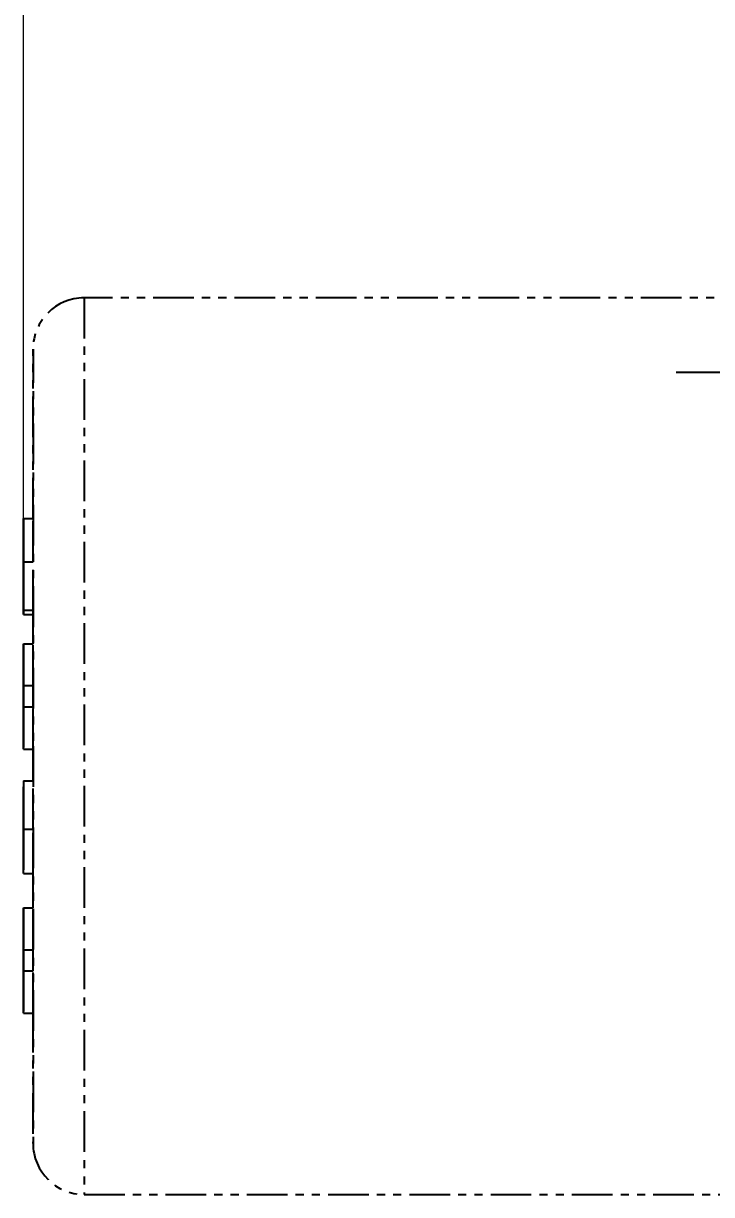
# Model space of a CAD drawing. Header units: millimetres. Extents: x 1890 to 4327, y 775 to 2498.
# Drawn here: x 2554.1 to 2661.6, y 1167.7 to 1350.5 of the extents above; entities that cross this region are included whole.
import ezdxf

# ---------------------------------------------------------------- set-up
doc = ezdxf.new("R2010")
doc.units = ezdxf.units.MM
doc.linetypes.add('CENTER2', pattern=[28.575, 19.05, -3.175, 3.175, -3.175])
doc.linetypes.add('PHANTOM', pattern=[12.7, 6.35, -1.27, 1.27, -1.27, 1.27, -1.27])
doc.layers.add('2细线层', color=4, linetype='Continuous', lineweight=35)
doc.layers.add('AM_5', color=3, linetype='Continuous', lineweight=25)
doc.styles.add('SLDTEXTSTYLE1', font='txt.shx', dxfattribs={"width": 0.7, "bigfont": 'gbcbig.shx'})
doc.dimstyles.new('SLDDIMSTYLE12$0', dxfattribs={"dimtxt": 12, "dimasz": 10, "dimexe": 0, "dimexo": 0.0625, "dimgap": 0.875, "dimtad": 1, "dimdec": 1, "dimlfac": 1.8, "dimrnd": 1e-09, "dimzin": 12, "dimdsep": 46, "dimtxsty": 'SLDTEXTSTYLE1', "dimcen": 0.09, "dimdle": 8.16, "dimclrd": 3, "dimclre": 3, "dimadec": 0, "dimazin": 3, "dimtfac": 1, "dimtdec": 1, "dimtofl": 0, "dimtmove": 0, "dimatfit": 3, "dimfxl": 0, "dimfrac": 2, "dimtolj": 1, "dimlwd": 5, "dimlwe": 5, "dimarcsym": 0})

# ---------------------------------------------------------------- blocks, each defined once
blk = doc.blocks.new('*U48')
at = {"layer": '2细线层', "color": 0, "linetype": 'CENTER2', "lineweight": -3, "transparency": 16777216}
blk.add_line((0, 21), (0, 353.69), dxfattribs=at)
blk = doc.blocks.new('*D67')
at = {"layer": 'AM_5', "color": 3, "lineweight": 5, "transparency": 16777216}
blk.add_line((2554.07, 1271.37), (2554.07, 1478.85), dxfattribs=at)
at = {"layer": 'AM_5', "color": 3, "linetype": 'Continuous', "lineweight": 5, "transparency": 16777216}
for p, q in [((2564.07, 1478.85), (2714.39, 1478.85)), ((2724.39, 1269.9), (2724.39, 1478.85))]:
    blk.add_line(p, q, dxfattribs=at)
at = {"layer": 'AM_5', "color": 3, "transparency": 16777216}
for points in [[(2564.07, 1480.52), (2564.07, 1477.19), (2554.07, 1478.85)], [(2714.39, 1480.52), (2714.39, 1477.19), (2724.39, 1478.85)]]:
    blk.add_solid(points, dxfattribs=at)
at = {"layer": 'Defpoints', "color": 0, "transparency": 16777216}
for p in [(2724.39, 1478.85), (2554.07, 1271.31), (2724.39, 1269.84)]:
    blk.add_point(p, dxfattribs=at)
at = {"layer": 'AM_5', "color": 0, "transparency": 16777216, "insert": (2639.23, 1485.73), "char_height": 12, "attachment_point": 5, "style": 'SLDTEXTSTYLE1'}
blk.add_mtext('\\A1;190', dxfattribs=at)

msp = doc.modelspace()

# ---------------------------------------------------------------- linework, layer by layer
at = {"color": 7, "linetype": 'PHANTOM', "lineweight": 25}
for p, q in [((2669.6, 1307.679), (2563.57, 1307.679)), ((2554.07, 1269.395), (2554.07, 1273.223)), ((2554.07, 1273.223), (2554.07, 1273.223)), ((2554.07, 1273.223), (2554.07, 1266.452)), ((2554.07, 1273.223), (2555.57, 1273.223)), ((2554.07, 1273.223), (2555.57, 1273.223)), ((2555.57, 1266.452), (2555.57, 1273.223)), ((2555.57, 1273.223), (2555.57, 1273.223)), ((2554.07, 1266.755), (2554.07, 1269.395)), ((2554.07, 1269.395), (2554.07, 1269.395)), ((2554.07, 1266.324), (2554.07, 1269.395)), ((2554.07, 1269.395), (2554.07, 1267.103)), ((2554.07, 1269.395), (2554.07, 1269.395)), ((2554.07, 1262.082), (2554.07, 1266.755)), ((2554.07, 1266.452), (2555.57, 1266.452)), ((2554.07, 1263.165), (2554.07, 1258.232)), ((2554.07, 1258.232), (2554.07, 1262.082)), ((2555.57, 1258.879), (2554.07, 1258.879)), ((2554.07, 1258.232), (2555.57, 1258.232)), ((2555.569, 1253.648), (2555.569, 1258.232)), ((2555.57, 1258.232), (2555.57, 1258.879)), ((2554.07, 1253.648), (2555.57, 1253.648)), ((2554.07, 1253.648), (2554.07, 1247.083)), ((2554.07, 1249.772), (2554.07, 1253.648)), ((2555.57, 1247.083), (2555.57, 1253.648)), ((2554.07, 1247.954), (2554.07, 1249.772)), ((2554.07, 1242.938), (2554.07, 1247.954)), ((2554.07, 1247.224), (2554.07, 1243.656)), ((2554.07, 1245.448), (2554.07, 1247.224)), ((2555.57, 1247.083), (2554.07, 1247.083)), ((2554.07, 1247.083), (2554.07, 1243.814)), ((2555.57, 1243.814), (2555.57, 1247.083)), ((2554.07, 1243.656), (2554.07, 1245.448)), ((2554.07, 1243.814), (2554.07, 1237.227)), ((2554.07, 1243.814), (2555.57, 1243.814)), ((2555.57, 1237.227), (2555.57, 1243.814)), ((2554.07, 1241.121), (2554.07, 1242.938)), ((2554.07, 1237.227), (2554.07, 1241.121)), ((2554.07, 1237.227), (2555.57, 1237.227)), ((2555.569, 1232.256), (2555.569, 1237.227)), ((2554.07, 1232.256), (2555.57, 1232.256)), ((2554.07, 1221.225), (2554.07, 1225.247)), ((2554.07, 1225.247), (2554.07, 1225.247)), ((2554.07, 1225.247), (2554.07, 1217.784)), ((2554.07, 1224.705), (2555.57, 1224.705)), ((2554.07, 1217.784), (2554.07, 1221.484)), ((2554.07, 1221.225), (2554.07, 1221.225)), ((2554.07, 1220.776), (2554.07, 1221.022)), ((2554.07, 1217.784), (2554.07, 1220.776)), ((2554.07, 1217.784), (2554.07, 1217.784)), ((2554.07, 1217.784), (2555.57, 1217.784)), ((2554.07, 1212.421), (2555.57, 1212.421)), ((2554.07, 1212.421), (2554.07, 1205.856)), ((2554.07, 1208.545), (2554.07, 1212.421)), ((2555.57, 1205.856), (2555.57, 1212.421)), ((2554.07, 1206.727), (2554.07, 1208.545)), ((2554.07, 1201.711), (2554.07, 1206.727)), ((2554.07, 1205.997), (2554.07, 1202.429)), ((2554.07, 1204.221), (2554.07, 1205.997)), ((2555.57, 1205.856), (2554.07, 1205.856)), ((2554.07, 1205.856), (2554.07, 1202.587)), ((2555.57, 1202.587), (2555.57, 1205.856)), ((2554.07, 1202.429), (2554.07, 1204.221)), ((2554.07, 1202.587), (2554.07, 1196)), ((2554.07, 1202.587), (2555.57, 1202.587)), ((2554.07, 1199.894), (2554.07, 1201.711)), ((2555.57, 1196), (2555.57, 1202.587)), ((2554.07, 1196), (2554.07, 1199.894)), ((2554.07, 1196), (2555.57, 1196)), ((2563.57, 1167.679), (2669.734, 1167.679))]:
    msp.add_line(p, q, dxfattribs=at)
at = {"color": 7, "linetype": 'PHANTOM', "lineweight": 25, "flags": 128}
msp.add_lwpolyline([(2563.57, 1307.679), (2563.57, 1307.501), (2563.57, 1306.967), (2563.57, 1306.079), (2563.57, 1304.844), (2563.57, 1303.266), (2563.57, 1301.353), (2563.57, 1299.117), (2563.57, 1296.567), (2563.57, 1293.717), (2563.57, 1290.582), (2563.57, 1287.177), (2563.57, 1283.519), (2563.57, 1279.629), (2563.57, 1275.524), (2563.57, 1271.227), (2563.57, 1266.758), (2563.57, 1262.142), (2563.57, 1257.4), (2563.57, 1252.559), (2563.57, 1247.641), (2563.57, 1242.673), (2563.57, 1237.679), (2563.57, 1232.685), (2563.57, 1227.717), (2563.57, 1222.8), (2563.57, 1217.958), (2563.57, 1213.217), (2563.57, 1208.6), (2563.57, 1204.132), (2563.57, 1199.834), (2563.57, 1195.73), (2563.57, 1191.839), (2563.57, 1188.182), (2563.57, 1184.777), (2563.57, 1181.641), (2563.57, 1178.791), (2563.57, 1176.242), (2563.57, 1174.005), (2563.57, 1172.093), (2563.57, 1170.515), (2563.57, 1169.279), (2563.57, 1168.392), (2563.57, 1167.857), (2563.57, 1167.679)], dxfattribs=at)
at = {"color": 7, "linetype": 'PHANTOM', "lineweight": 25}
for centre, start, end in [((2563.57, 1299.679), 90, 180), ((2563.57, 1175.679), 180, 270)]:
    msp.add_arc(centre, 8, start, end, dxfattribs=at)
for points, knots in [([(2555.569, 1273.223), (2555.569, 1274.417), (2555.57, 1277.361), (2555.57, 1281.589), (2555.57, 1285.894), (2555.57, 1289.651), (2555.57, 1292.832), (2555.57, 1295.671), (2555.57, 1297.933), (2555.57, 1299.367), (2555.57, 1299.833), (2555.57, 1299.367), (2555.57, 1297.933), (2555.57, 1295.671), (2555.57, 1292.832), (2555.57, 1289.651), (2555.57, 1285.891), (2555.57, 1281.598), (2555.57, 1276.836), (2555.57, 1271.684), (2555.57, 1266.233), (2555.57, 1259.994), (2555.57, 1252.991), (2555.57, 1245.318), (2555.57, 1240.199), (2555.57, 1237.679)], [0, 0, 0, 0, 0.0279063, 0.0687994, 0.1096924, 0.150368, 0.1906154, 0.2302372, 0.2813181, 0.3310053, 0.3791996, 0.4273908, 0.4770781, 0.528162, 0.5677838, 0.6080312, 0.6487067, 0.6895998, 0.7304928, 0.7711684, 0.8114158, 0.8510376, 0.9021185, 0.9518065, 1, 1, 1, 1]), ([(2554.07, 1267.103), (2554.07, 1266.406), (2554.07, 1265.356), (2554.07, 1264.02), (2554.07, 1263.257), (2554.07, 1262.779), (2554.07, 1262.735), (2554.07, 1262.711)], [0, 0, 0, 0, 0.33624225, 0.50689056, 0.67978579, 0.82636291, 1, 1, 1, 1]), ([(2554.07, 1266.452), (2554.07, 1265.442), (2554.07, 1263.603), (2554.07, 1261.373), (2554.07, 1259.903), (2554.07, 1259.018), (2554.07, 1258.93), (2554.07, 1258.879)], [0, 0, 0, 0, 0.276074, 0.5026478, 0.648994, 0.7958383, 1, 1, 1, 1]), ([(2554.07, 1262.711), (2554.07, 1262.737), (2554.07, 1262.779), (2554.07, 1263.22), (2554.07, 1263.945), (2554.07, 1265.014), (2554.07, 1265.888), (2554.07, 1266.324)], [0, 0, 0, 0, 0.2351446, 0.3753425, 0.5160023, 0.7589134, 1, 1, 1, 1]), ([(2555.57, 1258.879), (2555.57, 1258.929), (2555.57, 1259.014), (2555.57, 1259.864), (2555.57, 1261.291), (2555.57, 1263.537), (2555.57, 1265.411), (2555.57, 1266.452)], [0, 0, 0, 0, 0.2019609, 0.3446228, 0.48769, 0.7156034, 1, 1, 1, 1]), ([(2554.07, 1258.879), (2554.07, 1258.901), (2554.07, 1258.944), (2554.07, 1259.326), (2554.07, 1260.402), (2554.07, 1261.798), (2554.07, 1262.856), (2554.07, 1263.165)], [0, 0, 0, 0, 0.1629267, 0.3248672, 0.5602734, 0.8718604, 1, 1, 1, 1]), ([(2555.57, 1237.679), (2555.57, 1235.159), (2555.57, 1230.04), (2555.57, 1222.367), (2555.57, 1215.365), (2555.57, 1209.125), (2555.57, 1203.674), (2555.57, 1198.522), (2555.57, 1193.76), (2555.57, 1189.467), (2555.57, 1185.707), (2555.57, 1182.527), (2555.57, 1179.687), (2555.57, 1177.425), (2555.57, 1175.991), (2555.57, 1175.525), (2555.57, 1175.991), (2555.57, 1177.425), (2555.57, 1179.687), (2555.57, 1182.528), (2555.57, 1185.703), (2555.57, 1189.483), (2555.57, 1192.932), (2555.57, 1195.27), (2555.57, 1196)], [0, 0, 0, 0, 0.05074112, 0.10305579, 0.15684183, 0.19855941, 0.24093569, 0.28376278, 0.32681888, 0.36987498, 0.41270207, 0.45507835, 0.49679593, 0.55057883, 0.60289426, 0.65363776, 0.70437809, 0.75669356, 0.8104796, 0.85219718, 0.89457346, 0.93740055, 0.98045665, 1, 1, 1, 1]), ([(2554.07, 1232.256), (2554.07, 1232.228), (2554.07, 1232.181), (2554.07, 1231.77), (2554.07, 1231.072), (2554.07, 1229.809), (2554.07, 1227.877), (2554.07, 1226.047), (2554.07, 1225.02), (2554.07, 1224.705)], [0, 0, 0, 0, 0.1985013, 0.3338137, 0.4687628, 0.6319948, 0.7964274, 0.9375005, 1, 1, 1, 1]), ([(2554.07, 1224.965), (2554.07, 1225.79), (2554.07, 1227.441), (2554.07, 1229.549), (2554.07, 1231.273), (2554.07, 1232.134), (2554.07, 1232.215), (2554.07, 1232.256)], [0, 0, 0, 0, 0.17934361, 0.35888885, 0.5415629, 0.76594867, 1, 1, 1, 1]), ([(2555.57, 1224.705), (2555.57, 1225.563), (2555.57, 1227.124), (2555.57, 1229.102), (2555.57, 1230.715), (2555.57, 1231.714), (2555.57, 1232.18), (2555.57, 1232.231), (2555.57, 1232.256)], [0, 0, 0, 0, 0.1686401, 0.3068009, 0.4445468, 0.6493658, 0.8244287, 1, 1, 1, 1]), ([(2554.07, 1224.705), (2554.07, 1225.053), (2554.07, 1225.733), (2554.07, 1226.652), (2554.07, 1227.472), (2554.07, 1228.005), (2554.07, 1228.264), (2554.07, 1228.285), (2554.07, 1228.296)], [0, 0, 0, 0, 0.1055686, 0.2061744, 0.3333255, 0.5255849, 0.762499, 1, 1, 1, 1]), ([(2554.07, 1228.296), (2554.07, 1228.267), (2554.07, 1228.22), (2554.07, 1227.776), (2554.07, 1226.848), (2554.07, 1225.786), (2554.07, 1224.935), (2554.07, 1224.578)], [0, 0, 0, 0, 0.3330331, 0.5539557, 0.7183333, 0.8819115, 1, 1, 1, 1]), ([(2554.07, 1221.022), (2554.07, 1221.03), (2554.07, 1221.047), (2554.07, 1221.264), (2554.07, 1221.983), (2554.07, 1223.265), (2554.07, 1224.416), (2554.07, 1224.965)], [0, 0, 0, 0, 0.0480273, 0.1148309, 0.233216, 0.6345243, 1, 1, 1, 1]), ([(2554.07, 1224.705), (2554.07, 1224.196), (2554.07, 1223.179), (2554.07, 1221.546), (2554.07, 1219.986), (2554.07, 1218.732), (2554.07, 1217.911), (2554.07, 1217.828), (2554.07, 1217.784)], [0, 0, 0, 0, 0.13114557, 0.26152719, 0.43053232, 0.59905832, 0.78617201, 1, 1, 1, 1]), ([(2554.07, 1221.484), (2554.07, 1221.498), (2554.07, 1221.526), (2554.07, 1221.796), (2554.07, 1222.384), (2554.07, 1223.189), (2554.07, 1224.02), (2554.07, 1224.521), (2554.07, 1224.705)], [0, 0, 0, 0, 0.2296319, 0.4575605, 0.6152818, 0.7736499, 0.9169672, 1, 1, 1, 1]), ([(2554.07, 1224.578), (2554.07, 1224.154), (2554.07, 1223.411), (2554.07, 1222.469), (2554.07, 1221.76), (2554.07, 1221.291), (2554.07, 1221.249), (2554.07, 1221.225)], [0, 0, 0, 0, 0.2043544, 0.3586739, 0.5127895, 0.7124459, 1, 1, 1, 1]), ([(2555.57, 1217.784), (2555.57, 1217.848), (2555.57, 1217.963), (2555.57, 1219.087), (2555.57, 1220.608), (2555.57, 1222.549), (2555.57, 1223.965), (2555.57, 1224.705)], [0, 0, 0, 0, 0.2594927, 0.46447, 0.6370764, 0.810103, 1, 1, 1, 1]), ([(2555.569, 1212.421), (2555.569, 1213.225), (2555.569, 1214.951), (2555.569, 1216.797), (2555.569, 1217.784)], [0, 0, 0, 0, 0.4653058, 1, 1, 1, 1])]:
    msp.add_open_spline(points, degree=3, knots=knots, dxfattribs=at)

# ---------------------------------------------------------------- block references
at = {"layer": '2细线层', "color": 1, "linetype": 'CENTER2', "lineweight": -3, "rotation": 90.00000000000001}
msp.add_blockref('*U48', (3009.726, 1296.013), dxfattribs=at)

# ---------------------------------------------------------------- dimensions: what is measured, and where the dimension line sits
at = {"layer": 'AM_5'}
dim = msp.add_linear_dim(base=(2724.389, 1478.852), p1=(2554.07, 1271.309), p2=(2724.389, 1269.837), angle=360, text='190', dimstyle='SLDDIMSTYLE12$0', override={"dimlfac": 1, "dimpost": ''}, dxfattribs=at)
dim.commit()
dim.dimension.update_dxf_attribs({"geometry": '*D67', "text_midpoint": (2639.229, 1485.727)})

doc.saveas('drawing.dxf')
